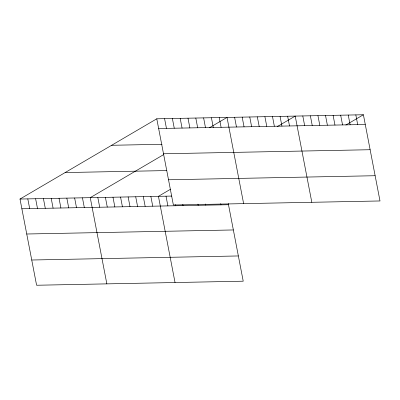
<?xml version="1.0" encoding="UTF-8"?>
<svg xmlns="http://www.w3.org/2000/svg" width="400" height="400" viewBox="0 0 400 400"><rect width="100%" height="100%" fill="white"/><g stroke="black" fill="none" stroke-linecap="round" stroke-linejoin="round"><path stroke-width="0.6" d="M228.265 203.5L243.225 281.195L36.6 285.245L20 199.04L156.775 118.805L363.4 114.755L380 200.96L173.375 205.01L156.775 118.805M163.805 154.515L90.255 197.665L106.855 283.87M209.475 127.725L227.025 117.425L243.625 203.635M170.475 189.265L158.44 196.325L175.04 282.53M277.16 126.68L295.215 116.09L311.815 202.295M345.845 125.05L363.4 114.755M158.645 128.53L365.27 124.48M111.64 145.285L162.075 144.295M163.505 153.77L370.13 149.72M65.135 172.565L166.86 170.57M168.515 179.775L375.14 175.72M20 199.04L171.845 196.065M21.875 208.765L228.5 204.715M26.735 234.005L233.36 229.955M31.74 260.01L238.365 255.955M355.825 114.9L357.695 124.63M348.245 115.05L350.12 124.775M340.67 115.2L342.545 124.925M333.095 115.345L334.965 125.075M325.52 115.495L327.39 125.22M317.94 115.645L319.815 125.37M310.365 115.795L312.24 125.52M302.79 115.94L304.66 125.67M287.635 116.24L289.51 125.965M280.06 116.385L281.935 126.115M272.485 116.535L274.355 126.26M264.905 116.685L266.78 126.41M257.33 116.835L259.205 126.56M249.755 116.98L251.63 126.71M242.18 117.13L244.05 126.855M234.6 117.28L236.475 127.005M219.22 117.58L221.095 127.305M211.415 117.735L213.285 127.46M220.69 203.65L220.925 204.865M203.61 117.885L205.48 127.615M195.8 118.04L197.675 127.765M205.535 203.945L205.77 205.16M187.995 118.195L189.87 127.92M197.96 204.095L198.195 205.31M180.19 118.345L182.065 128.07M172.385 118.5L174.26 128.225M182.805 204.39L183.04 205.605M164.58 118.65L166.45 128.38M175.23 204.54L175.465 205.755M166.015 196.175L167.89 205.905M150.865 196.475L152.735 206.2M143.285 196.625L145.16 206.35M135.71 196.77L137.585 206.5M128.135 196.92L130.005 206.645M120.56 197.07L122.43 206.795M112.98 197.215L114.855 206.945M105.405 197.365L107.28 207.09M97.83 197.515L99.7 207.24M82.445 197.815L84.32 207.54M74.64 197.97L76.515 207.695M66.835 198.12L68.71 207.85M59.03 198.275L60.9 208M51.225 198.43L53.095 208.155M43.42 198.58L45.29 208.31M35.61 198.735L37.485 208.46M27.805 198.885L29.68 208.615"/></g></svg>
